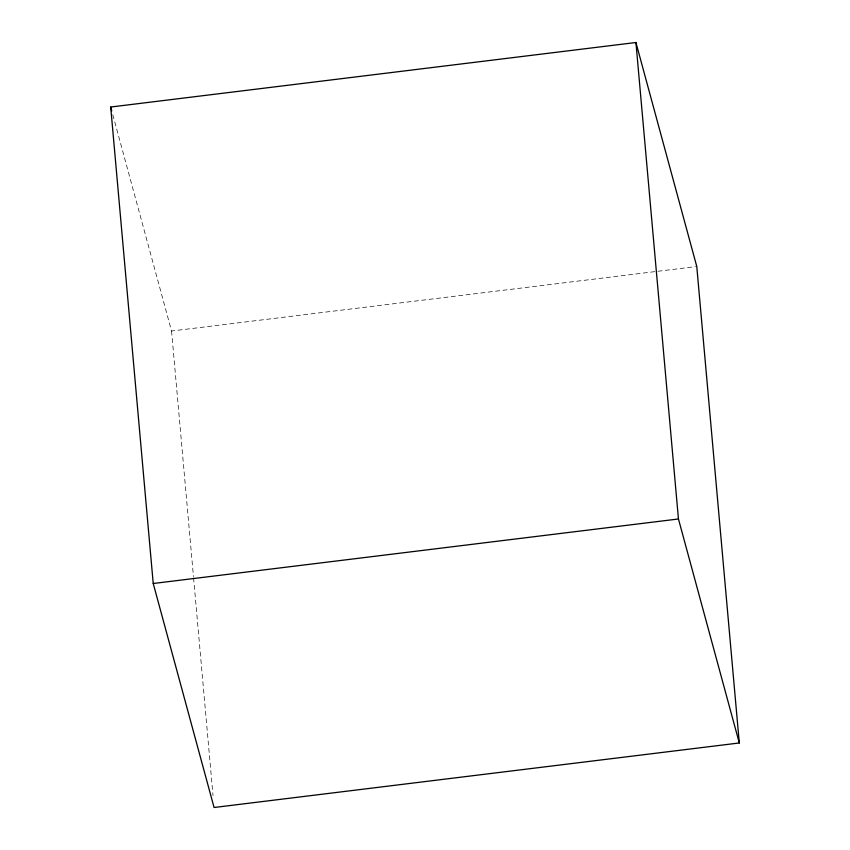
<?xml version="1.0" encoding="UTF-8"?>
<svg xmlns="http://www.w3.org/2000/svg" width="850" height="850" viewBox="0 0 850 850"><rect width="100%" height="100%" fill="white"/><g stroke="black" fill="none" stroke-linecap="round" stroke-linejoin="round"><path stroke-width="0.64" stroke-dasharray="4.25 3.19" d="M112.795 114.707L171.551 331.022L695.459 266.656M171.551 331.022L193.46 576.523M193.577 577.841L213.021 795.621"/><path stroke-width="1.27" d="M110.702 107.026L635.928 42.5L696.777 266.496L739.298 742.974L214.072 807.5L153.223 583.504L110.702 107.026L111.743 110.872M153.223 583.504L678.449 518.978L739.298 742.974M635.928 42.5L678.449 518.978"/></g></svg>
